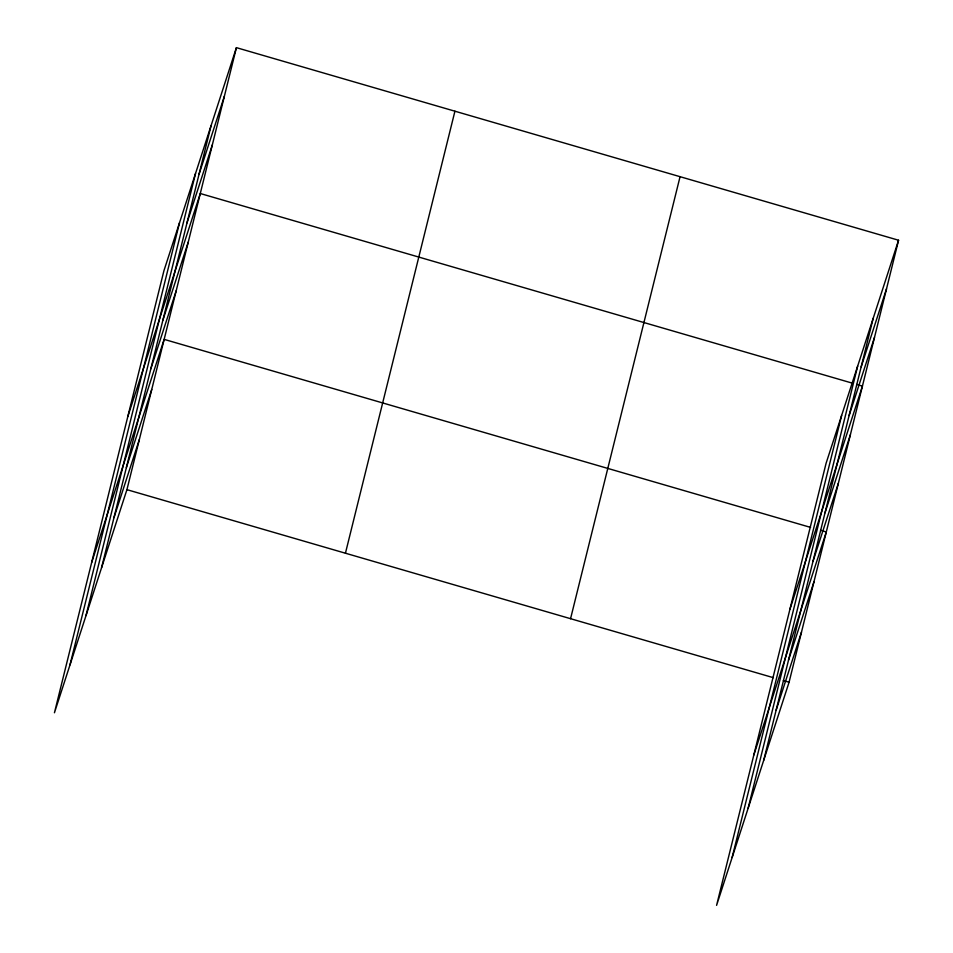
<?xml version="1.0" encoding="UTF-8"?>
<svg xmlns="http://www.w3.org/2000/svg" width="953" height="953" viewBox="0 0 953 953"><rect width="100%" height="100%" fill="white"/><g stroke="black" fill="none" stroke-linecap="round" stroke-linejoin="round"><path stroke-width="1.43" d="M69.986 664.896L179.486 222.883M86.008 615.578L195.508 173.565M101.566 567.714L211.066 125.701M236.415 47.65L163.928 270.747L54.44 712.761L126.928 489.663L236.415 47.65L898.56 240.239L789.072 682.253L716.585 905.35L826.072 463.337L898.56 240.239M345.439 553.216L454.926 111.203M570.561 618.7L680.061 176.686M732.13 857.486L841.63 415.472M748.153 808.168L857.652 366.155M763.71 760.303L873.198 318.29M199.01 174.328L224.372 96.277M186.967 222.942L212.328 144.892M127.797 416.616L200.285 193.519L852.435 383.189M162.88 320.184L188.241 242.133M150.836 368.811L176.198 290.76M91.667 562.484L164.154 339.375L810.586 527.402M126.38 467.53L151.741 389.479M113.979 517.622L139.341 439.571M861.155 366.905L886.516 288.854M849.111 415.532L874.473 337.481M789.942 609.205L862.429 386.096L856.723 384.44M825.024 512.774L850.386 434.723M812.98 561.4L838.342 483.35M753.811 755.062L826.299 531.965L820.581 530.309M788.524 660.107L813.886 582.057M776.123 710.211L801.473 632.161M126.928 489.663L773.36 677.678M783.354 680.585L789.072 682.253"/></g></svg>
